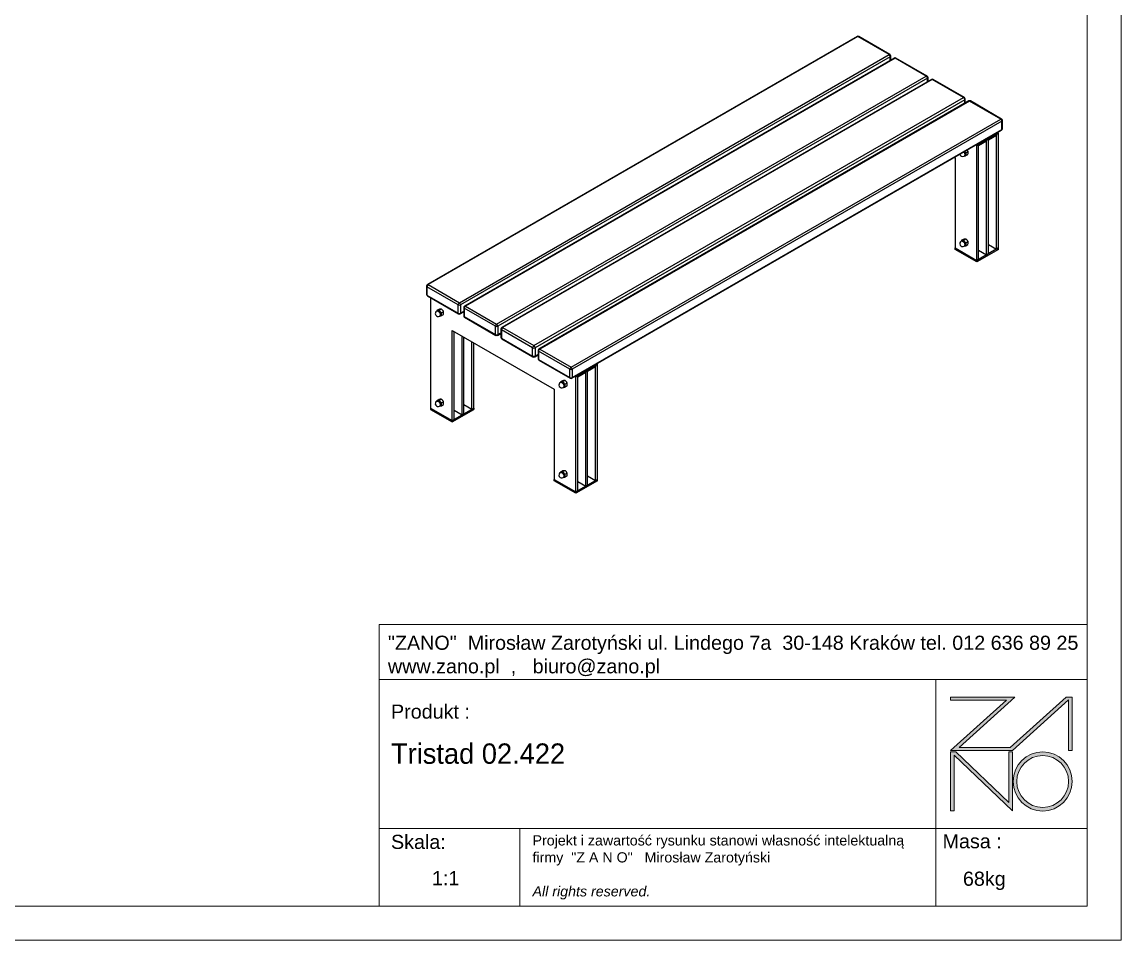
# Model space of a CAD drawing. Header units: millimetres. Extents: x 1606 to 7546, y -2104 to 2096.
# Drawn here: x 4308 to 7546, y -2104 to 600 of the extents above; entities that cross this region are included whole.
import ezdxf

# ---------------------------------------------------------------- set-up
doc = ezdxf.new("R2010")
doc.units = ezdxf.units.MM
doc.layers.add('tabelka', color=155, linetype='Continuous')

# ---------------------------------------------------------------- blocks, each defined once
blk = doc.blocks.new('zano')
at = {"layer": 'Defpoints', "lineweight": 5}
for points in [[(6270.2, 3716.2), (6270.2, 3707.4), (6434.8, 3707.4), (6270.2, 3558.4), (6452.4, 3558.4), (6617.9, 3708.2), (6617.9, 3558.4), (6628.6, 3558.4), (6628.6, 3716.2), (6610.7, 3716.2), (6446.1, 3567.2), (6295.4, 3567.2), (6459.9, 3716.2), (6270.2, 3716.2), (6270.2, 3707.4)], [(6270.2, 3554.4), (6286.2, 3554.4), (6441.7, 3405.6), (6441.7, 3554.4), (6452.4, 3554.4), (6452.4, 3380.5), (6281, 3544.6), (6281, 3380.5), (6270.2, 3380.5)]]:
    blk.add_hatch(color=251, dxfattribs=at).paths.add_polyline_path(points)
h = blk.add_hatch(color=251, dxfattribs=at)
h.paths.add_polyline_path([(6454.7, 3467.4, 1), (6628.6, 3467.4, 1)])
h.paths.add_polyline_path([(6617.9, 3467.4, -1), (6465.4, 3467.4, -1)], flags=16)
at = {"layer": 'Defpoints', "color": 251, "lineweight": 5}
blk.add_lwpolyline([(6434.8, 3707.4), (6270.2, 3558.4), (6452.4, 3558.4), (6617.9, 3708.2), (6617.9, 3558.4), (6628.6, 3558.4), (6628.6, 3716.2), (6610.7, 3716.2), (6446.1, 3567.2), (6295.4, 3567.2), (6459.9, 3716.2), (6270.2, 3716.2), (6270.2, 3707.4), (6432.1, 3707.4)], dxfattribs=at)
for points in [[(6270.2, 3716.2), (6270.2, 3707.4), (6434.8, 3707.4), (6270.2, 3558.4), (6452.4, 3558.4), (6617.9, 3708.2), (6617.9, 3558.4), (6628.6, 3558.4), (6628.6, 3716.2), (6610.7, 3716.2), (6446.1, 3567.2), (6295.4, 3567.2), (6459.9, 3716.2), (6270.2, 3716.2), (6270.2, 3707.4)], [(6270.2, 3554.4), (6286.2, 3554.4), (6441.7, 3405.6), (6441.7, 3554.4), (6452.4, 3554.4), (6452.4, 3380.5), (6281, 3544.6), (6281, 3380.5), (6270.2, 3380.5)]]:
    blk.add_lwpolyline(points, close=True, dxfattribs=at)
for radius in [87, 76.3]:
    blk.add_circle((6541.7, 3467.4), radius, dxfattribs=at)
blk = doc.blocks.new('TABELA')
at = {"layer": 'tabelka', "lineweight": 5}
for p, q in [((4587.4, 3929.4), (6672.4, 3929.4)), ((4587.4, 3767.6), (4587.4, 3929.4)), ((4587.4, 3929.4), (6672.4, 3929.4)), ((6226.5, 3767.6), (6226.5, 3329)), ((4587.4, 3329), (6672.4, 3329)), ((5001.6, 3329), (5001.6, 3100.4)), ((6226.5, 3329), (6226.5, 3100.4))]:
    blk.add_line(p, q, dxfattribs=at)
blk.add_lwpolyline([(4587.4, 3767.6), (6672.4, 3767.6), (6672.4, 3100.4), (4587.4, 3100.4)], close=True, dxfattribs=at)
blk.add_blockref('zano', (0, 0))
at = {"layer": 'tabelka', "lineweight": 5, "attachment_point": 1}
for s, insert, char_height, width in [('{\\fArial|b0|i0|c238|p34;"ZANO"  Mirosław Zarotyński ul. Lindego 7a  30-148 Kraków tel. 012 636 89 25\\Pwww.zano.pl  ,   biuro@zano.pl}', (4613, 3896.9), 41.595, 2040.38), ('{\\fArial|b0|i0|c238|p34;Produkt : }', (4622, 3694.1), 41.595, 265.273), ('{\\fCentury Gothic|b0|i0|c238|p34;Tristad 02.422 }', (4622, 3579.5), 60, 713.135), ('{\\fArial|b0|i0|c238|p34;Skala: }', (4622, 3310.3), 41.595, 191.675), ('{\\fArial|b0|i0|c238|p34;Masa :}', (6246.7, 3312.2), 41.595, 200.457), ('{\\fArial|b0|i0|c238|p34;1:1}', (4742.5, 3203.5), 41.595, 42.482), ('{\\fArial|b0|i0|c238|p34;68kg}', (6306.7, 3201.8), 41.595, 42.482)]:
    blk.add_mtext(s, dxfattribs=dict(at, insert=insert, char_height=char_height, width=width))
at = {"layer": 'tabelka', "color": 1, "lineweight": 5, "insert": (5038.9, 3308.9), "char_height": 30, "width": 1186.12, "attachment_point": 1}
blk.add_mtext('{\\fArial|b0|i0|c0|p34;Projekt i zawartość rysunku stanowi własność intelektualną firmy \\fArial|b0|i0|c238|p34; "Z A N O"   Mirosław Zarotyński\\fArial|b0|i1|c238|p34;\\P\\PAll rights reserved.}', dxfattribs=at)
blk = doc.blocks.new('izometria')
for p, q in [((402, 2259), (-863.7, 1528.3)), ((404.5, 2258.8), (-861.2, 1528.1)), ((496.4, 2205.7), (404.5, 2258.8)), ((498.9, 2205.9), (407, 2259)), ((-769.3, 1475), (496.4, 2205.7)), ((501.4, 2189.9), (501.4, 2201.6)), ((500, 2199.6), (-765.8, 1468.9)), ((511.6, 2195.7), (-754.1, 1465)), ((514.1, 2195.5), (-751.6, 1464.8)), ((500, 2189), (500, 2199.6)), ((606, 2142.4), (514.1, 2195.5)), ((608.5, 2142.7), (516.6, 2195.7)), ((-659.7, 1411.7), (606, 2142.4)), ((611, 2126.6), (611, 2138.3)), ((609.6, 2136.3), (-656.2, 1405.6)), ((621.2, 2132.5), (-644.5, 1401.8)), ((623.7, 2132.2), (-642, 1401.5)), ((609.6, 2125.7), (609.6, 2136.3)), ((715.6, 2079.1), (623.7, 2132.2)), ((718.1, 2079.4), (626.2, 2132.5)), ((-550.1, 1348.5), (715.6, 2079.1)), ((719.2, 2073), (-546.6, 1342.3)), ((719.2, 2062.5), (719.2, 2073)), ((720.6, 2063.3), (720.6, 2075.1)), ((730.8, 2069.2), (-534.9, 1338.5)), ((733.3, 2068.9), (-532.4, 1338.3)), ((825.2, 2015.9), (733.3, 2068.9)), ((827.7, 2016.1), (735.8, 2069.2)), ((-440.5, 1285.2), (825.2, 2015.9)), ((828.8, 2009.8), (-437, 1279.1)), ((828.8, 1985.3), (828.8, 2009.8)), ((830.2, 1987.3), (830.2, 2011.8)), ((-438, 1252.3), (827.7, 1983)), ((-437, 1254.6), (828.8, 1985.3)), ((812.5, 1971.8), (818.2, 1975)), ((818.2, 1975), (816.1, 1976.2)), ((818.2, 1636.2), (818.2, 1975)), ((760.2, 1941.6), (758.1, 1942.8)), ((760.2, 1941.6), (783.5, 1955)), ((760.2, 1938.3), (783.5, 1951.8)), ((783.5, 1955), (781.4, 1956.2)), ((783.5, 1955), (789.2, 1958.3)), ((783.5, 1616.2), (783.5, 1955)), ((783.5, 1955), (783.5, 1951.8)), ((789.2, 1958.3), (787.1, 1959.5)), ((789.2, 1958.3), (812.5, 1971.8)), ((789.2, 1955), (812.5, 1968.5)), ((789.2, 1619.4), (789.2, 1958.3)), ((789.2, 1958.3), (789.2, 1955)), ((812.5, 1971.8), (810.4, 1973)), ((812.5, 1632.9), (812.5, 1971.8)), ((812.5, 1971.8), (812.5, 1968.5)), ((722.6, 1916.8), (728.5, 1920.2)), ((722.6, 1908.3), (728.5, 1911.7)), ((754.5, 1938.3), (752.5, 1939.5)), ((754.5, 1938.3), (760.2, 1941.6)), ((754.5, 1599.4), (754.5, 1938.3)), ((760.2, 1602.7), (760.2, 1941.6)), ((760.2, 1941.6), (760.2, 1938.3)), ((688.8, 1902.8), (690.9, 1901.6)), ((690.9, 1901.6), (690.9, 1636.2)), ((717.4, 1907.1), (719.7, 1908.4)), ((718.3, 1907.6), (718.8, 1907.7)), ((718.8, 1907.7), (718.4, 1907.6)), ((711.2, 1657.7), (708.9, 1656.4)), ((709.8, 1658.7), (709.5, 1656.8)), ((709.8, 1658.7), (715.8, 1662.1)), ((716.2, 1659.3), (722.1, 1662.7)), ((722.6, 1651.4), (728.5, 1654.8)), ((690.9, 1636.2), (754.5, 1599.4)), ((690.9, 1632.1), (690.9, 1636.2)), ((754.5, 1595.4), (690.9, 1632.1)), ((717.4, 1641.7), (719.7, 1643)), ((718.3, 1642.3), (718.8, 1642.3)), ((718.8, 1642.3), (718.4, 1642.3)), ((722.6, 1642.9), (728.5, 1646.3)), ((818.2, 1636.2), (754.5, 1599.4)), ((818.2, 1632.1), (754.5, 1595.4)), ((760.2, 1629.7), (783.5, 1616.2)), ((783.5, 1616.2), (789.2, 1619.4)), ((789.2, 1646.4), (812.5, 1632.9)), ((812.5, 1632.9), (818.2, 1636.2)), ((818.2, 1632.1), (818.2, 1636.2)), ((754.5, 1599.4), (760.2, 1602.7)), ((754.5, 1595.4), (754.5, 1599.4)), ((-866.2, 1524), (-866.2, 1499.5)), ((-772.8, 1468.9), (-864.8, 1521.9)), ((-864.8, 1521.9), (-864.8, 1497.5)), ((-861.2, 1528.1), (-769.3, 1475)), ((-864.8, 1497.5), (-772.8, 1444.4)), ((-863.7, 1495.2), (-771.8, 1442.1)), ((-854.1, 1489.6), (-854.1, 1164.7)), ((-772.8, 1444.4), (-772.8, 1468.9)), ((-765.8, 1468.9), (-765.8, 1444.4)), ((-756.6, 1460.7), (-756.6, 1436.2)), ((-663.2, 1405.6), (-755.1, 1458.7)), ((-755.1, 1458.7), (-755.1, 1434.2)), ((-751.6, 1464.8), (-659.7, 1411.7)), ((-833.8, 1451.6), (-836.1, 1450.3)), ((-835.2, 1452.6), (-835.5, 1450.7)), ((-835.2, 1452.6), (-829.3, 1456)), ((-828.8, 1453.2), (-822.9, 1456.6)), ((-827.6, 1435.6), (-825.3, 1436.9)), ((-826.7, 1436.2), (-826.2, 1436.2)), ((-826.2, 1436.2), (-826.6, 1436.2)), ((-822.5, 1445.3), (-816.5, 1448.7)), ((-822.5, 1436.8), (-816.5, 1440.2)), ((-766.8, 1442.1), (-756.6, 1448)), ((-765.8, 1444.4), (-756.6, 1449.7)), ((-756.6, 1447.3), (-757.2, 1447.6)), ((-755.1, 1434.2), (-663.2, 1381.1)), ((-754.1, 1431.9), (-662.2, 1378.8)), ((-790.5, 1393.3), (-490, 1219.9)), ((-790.5, 1128), (-790.5, 1393.3)), ((-663.2, 1381.1), (-663.2, 1405.6)), ((-656.2, 1405.6), (-656.2, 1381.1)), ((-647, 1397.4), (-647, 1372.9)), ((-553.6, 1342.3), (-645.5, 1395.4)), ((-645.5, 1395.4), (-645.5, 1370.9)), ((-642, 1401.5), (-550.1, 1348.5)), ((-784.8, 1131.2), (-784.8, 1390.1)), ((-761.5, 1144.7), (-761.5, 1376.6)), ((-755.9, 1148), (-755.9, 1373.3)), ((-732.5, 1161.4), (-732.5, 1359.9)), ((-657.2, 1378.8), (-647, 1384.7)), ((-656.2, 1381.1), (-647, 1386.4)), ((-647, 1384), (-647.6, 1384.3)), ((-645.5, 1370.9), (-553.6, 1317.8)), ((-644.5, 1368.6), (-552.6, 1315.6)), ((-726.9, 1164.7), (-726.9, 1356.6)), ((-553.6, 1317.8), (-553.6, 1342.3)), ((-546.6, 1342.3), (-546.6, 1317.8)), ((-537.4, 1334.2), (-537.4, 1309.7)), ((-444, 1279.1), (-535.9, 1332.1)), ((-535.9, 1332.1), (-535.9, 1307.6)), ((-532.4, 1338.3), (-440.5, 1285.2)), ((-547.6, 1315.6), (-537.4, 1321.4)), ((-546.6, 1317.8), (-537.4, 1323.1)), ((-537.4, 1320.7), (-538, 1321.1)), ((-535.9, 1307.6), (-444, 1254.6)), ((-534.9, 1305.3), (-443, 1252.3)), ((-444, 1254.6), (-444, 1279.1)), ((-437, 1279.1), (-437, 1254.6)), ((-420.7, 1259.9), (-397.4, 1273.3)), ((-420.7, 1256.6), (-397.4, 1270.1)), ((-397.4, 1273.3), (-399.4, 1274.5)), ((-397.4, 1273.3), (-391.7, 1276.6)), ((-397.4, 934.5), (-397.4, 1273.3)), ((-397.4, 1273.3), (-397.4, 1270.1)), ((-391.7, 1276.6), (-393.8, 1277.8)), ((-391.7, 1276.6), (-368.4, 1290.1)), ((-391.7, 1273.3), (-368.4, 1286.8)), ((-391.7, 937.7), (-391.7, 1276.6)), ((-391.7, 1276.6), (-391.7, 1273.3)), ((-368.4, 1290.1), (-370.4, 1291.3)), ((-368.4, 1290.1), (-362.7, 1293.3)), ((-368.4, 951.2), (-368.4, 1290.1)), ((-368.4, 1290.1), (-368.4, 1286.8)), ((-362.7, 1293.3), (-364.8, 1294.5)), ((-362.7, 954.5), (-362.7, 1293.3)), ((-469.7, 1241.4), (-472, 1240.1)), ((-471, 1242.4), (-471.3, 1240.5)), ((-471, 1242.4), (-465.1, 1245.8)), ((-464.7, 1243), (-458.7, 1246.4)), ((-458.3, 1235.1), (-452.4, 1238.5)), ((-426.3, 1256.6), (-428.4, 1257.8)), ((-426.3, 1256.6), (-420.7, 1259.9)), ((-426.3, 917.7), (-426.3, 1256.6)), ((-420.7, 1259.9), (-422.8, 1261.1)), ((-420.7, 921), (-420.7, 1259.9)), ((-420.7, 1259.9), (-420.7, 1256.6)), ((-490, 1219.9), (-490, 954.5)), ((-463.5, 1225.4), (-461.2, 1226.7)), ((-462.1, 1226), (-462.5, 1225.9)), ((-462.5, 1225.9), (-462.1, 1226)), ((-458.3, 1226.6), (-452.4, 1230)), ((-833.8, 1186.3), (-836.1, 1184.9)), ((-835.2, 1187.2), (-835.5, 1185.3)), ((-835.2, 1187.2), (-829.3, 1190.7)), ((-828.8, 1187.8), (-822.9, 1191.2)), ((-827.6, 1170.2), (-825.3, 1171.5)), ((-826.7, 1170.8), (-826.2, 1170.8)), ((-826.2, 1170.8), (-826.6, 1170.8)), ((-822.5, 1179.9), (-816.5, 1183.3)), ((-822.5, 1171.4), (-816.5, 1174.8)), ((-755.9, 1174.9), (-732.5, 1161.4)), ((-854.1, 1164.7), (-790.5, 1128)), ((-854.1, 1164.7), (-854.1, 1160.6)), ((-854.1, 1160.6), (-790.5, 1123.9)), ((-790.5, 1128), (-726.9, 1164.7)), ((-790.5, 1123.9), (-726.9, 1160.6)), ((-784.8, 1158.2), (-761.5, 1144.7)), ((-761.5, 1144.7), (-755.9, 1148)), ((-732.5, 1161.4), (-726.9, 1164.7)), ((-726.9, 1164.7), (-726.9, 1160.6)), ((-790.5, 1128), (-784.8, 1131.2)), ((-790.5, 1128), (-790.5, 1123.9)), ((-469.7, 976), (-472, 974.7)), ((-471, 977), (-471.3, 975.1)), ((-471, 977), (-465.1, 980.4)), ((-464.7, 977.6), (-458.7, 981)), ((-458.3, 969.7), (-452.4, 973.1)), ((-490, 954.5), (-426.3, 917.7)), ((-490, 950.4), (-490, 954.5)), ((-426.3, 913.7), (-490, 950.4)), ((-463.5, 960), (-461.2, 961.3)), ((-462.1, 960.6), (-462.5, 960.6)), ((-462.5, 960.6), (-462.1, 960.6)), ((-458.3, 961.2), (-452.4, 964.6)), ((-362.7, 954.5), (-426.3, 917.7)), ((-362.7, 950.4), (-426.3, 913.7)), ((-420.7, 948), (-397.4, 934.5)), ((-391.7, 964.7), (-368.4, 951.2)), ((-368.4, 951.2), (-362.7, 954.5)), ((-362.7, 950.4), (-362.7, 954.5)), ((-426.3, 917.7), (-420.7, 921)), ((-426.3, 913.7), (-426.3, 917.7)), ((-397.4, 934.5), (-391.7, 937.7))]:
    blk.add_line(p, q)
at = {"flags": 128}
for points in [[(716.2, 1918.6), (717.2, 1917.3), (718, 1915.7), (718.6, 1914.1), (719, 1912.5), (719.2, 1911), (719, 1909.6), (718.6, 1908.4), (718, 1907.5), (717.4, 1907.1)], [(708.9, 1656.4), (709.1, 1656.5), (710.2, 1656.8), (711.3, 1656.7), (712.5, 1656.3), (713.8, 1655.6), (715, 1654.6), (716.2, 1653.3), (717.2, 1651.9), (718, 1650.3), (718.6, 1648.7), (719, 1647.1), (719.2, 1645.6), (719, 1644.2), (718.6, 1643.1), (718, 1642.2), (717.4, 1641.7)], [(710.3, 1657.2), (710.9, 1657.8), (711.8, 1658.3), (712.9, 1658.5), (714.1, 1658.3), (715.3, 1657.8), (716.6, 1657), (717.8, 1655.9), (718.9, 1654.7), (719.9, 1653.2), (720.7, 1651.6), (721.3, 1650), (721.7, 1648.4), (721.8, 1646.9)], [(721.5, 1646.9), (721.3, 1648.4), (720.9, 1650), (720.3, 1651.6), (719.5, 1653.2), (718.5, 1654.7), (717.3, 1655.9), (716.1, 1656.9), (714.8, 1657.6), (713.6, 1658), (712.5, 1658.1), (711.4, 1657.9), (711.2, 1657.7)], [(-836.1, 1450.3), (-835.9, 1450.4), (-834.9, 1450.7), (-833.7, 1450.6), (-832.5, 1450.2), (-831.2, 1449.5), (-830, 1448.5), (-828.9, 1447.2), (-827.8, 1445.8), (-827, 1444.2), (-826.4, 1442.6), (-826, 1441), (-825.9, 1439.5), (-826, 1438.1), (-826.4, 1437), (-827, 1436.1), (-827.6, 1435.6)], [(-834.7, 1451.1), (-834.1, 1451.7), (-833.2, 1452.2), (-832.1, 1452.4), (-830.9, 1452.2), (-829.7, 1451.7), (-828.5, 1450.9), (-827.2, 1449.8), (-826.1, 1448.6), (-825.1, 1447.1), (-824.3, 1445.5), (-823.7, 1443.9), (-823.3, 1442.3), (-823.2, 1440.8)], [(-823.6, 1440.8), (-823.7, 1442.3), (-824.1, 1443.9), (-824.7, 1445.5), (-825.6, 1447.1), (-826.6, 1448.6), (-827.7, 1449.8), (-828.9, 1450.8), (-830.2, 1451.5), (-831.4, 1451.9), (-832.6, 1452), (-833.6, 1451.8), (-833.8, 1451.6)], [(-472, 1240.1), (-471.7, 1240.2), (-470.7, 1240.5), (-469.6, 1240.4), (-468.3, 1240), (-467.1, 1239.3), (-465.9, 1238.3), (-464.7, 1237), (-463.7, 1235.6), (-462.8, 1234), (-462.2, 1232.4), (-461.8, 1230.8), (-461.7, 1229.3), (-461.8, 1227.9), (-462.2, 1226.7), (-462.8, 1225.8), (-463.5, 1225.4)], [(-470.5, 1240.9), (-469.9, 1241.5), (-469, 1242), (-468, 1242.1), (-466.8, 1242), (-465.5, 1241.5), (-464.3, 1240.7), (-463.1, 1239.6), (-462, 1238.3), (-461, 1236.9), (-460.2, 1235.3), (-459.5, 1233.7), (-459.2, 1232.1), (-459, 1230.6)], [(-459.4, 1230.6), (-459.5, 1232.1), (-459.9, 1233.7), (-460.5, 1235.3), (-461.4, 1236.9), (-462.4, 1238.3), (-463.6, 1239.6), (-464.8, 1240.6), (-466, 1241.3), (-467.3, 1241.7), (-468.4, 1241.8), (-469.4, 1241.5), (-469.7, 1241.4)], [(-836.1, 1184.9), (-835.9, 1185.1), (-834.9, 1185.3), (-833.7, 1185.2), (-832.5, 1184.8), (-831.2, 1184.1), (-830, 1183.1), (-828.9, 1181.8), (-827.8, 1180.4), (-827, 1178.8), (-826.4, 1177.2), (-826, 1175.6), (-825.9, 1174.1), (-826, 1172.7), (-826.4, 1171.6), (-827, 1170.7), (-827.6, 1170.2)], [(-834.7, 1185.8), (-834.1, 1186.4), (-833.2, 1186.8), (-832.1, 1187), (-830.9, 1186.8), (-829.7, 1186.3), (-828.5, 1185.5), (-827.2, 1184.5), (-826.1, 1183.2), (-825.1, 1181.7), (-824.3, 1180.2), (-823.7, 1178.5), (-823.3, 1176.9), (-823.2, 1175.4)], [(-823.6, 1175.4), (-823.7, 1176.9), (-824.1, 1178.6), (-824.7, 1180.2), (-825.6, 1181.7), (-826.6, 1183.2), (-827.7, 1184.4), (-828.9, 1185.4), (-830.2, 1186.2), (-831.4, 1186.6), (-832.6, 1186.6), (-833.6, 1186.4), (-833.8, 1186.3)], [(-472, 974.7), (-471.7, 974.8), (-470.7, 975.1), (-469.6, 975), (-468.3, 974.6), (-467.1, 973.9), (-465.9, 972.9), (-464.7, 971.6), (-463.7, 970.2), (-462.8, 968.6), (-462.2, 967), (-461.8, 965.4), (-461.7, 963.9), (-461.8, 962.5), (-462.2, 961.4), (-462.8, 960.5), (-463.5, 960)], [(-470.5, 975.5), (-469.9, 976.1), (-469, 976.6), (-468, 976.8), (-466.8, 976.6), (-465.5, 976.1), (-464.3, 975.3), (-463.1, 974.2), (-462, 973), (-461, 971.5), (-460.2, 969.9), (-459.5, 968.3), (-459.2, 966.7), (-459, 965.2)], [(-459.4, 965.2), (-459.5, 966.7), (-459.9, 968.3), (-460.5, 969.9), (-461.4, 971.5), (-462.4, 973), (-463.6, 974.2), (-464.8, 975.2), (-466, 975.9), (-467.3, 976.3), (-468.4, 976.4), (-469.4, 976.2), (-469.7, 976)]]:
    blk.add_lwpolyline(points, dxfattribs=at)
for centre, radius, start, end in [((404.5, 2254.7), 5, 60.0027, 119.9973), ((403, 2256.7), 2.51, 54.3825, 114.3075), ((406, 2256.7), 2.51, 65.6929, 125.6172), ((497.9, 2203.6), 2.51, 65.6929, 125.6172), ((492.3, 2199.2), 7.68, 2.6054, 57.3946), ((496.4, 2201.6), 5, 0, 60.0027), ((498.9, 2201.9), 2.51, 294.3746, 354.3054), ((514.1, 2191.4), 5, 60.0027, 119.9973), ((512.6, 2193.4), 2.51, 54.3827, 114.3072), ((515.6, 2193.4), 2.51, 65.6929, 125.6172), ((607.5, 2140.4), 2.51, 65.6929, 125.6172), ((601.9, 2135.9), 7.68, 2.6055, 57.3946), ((606, 2138.3), 5, 0, 60.0027), ((608.5, 2138.6), 2.51, 294.3749, 354.3049), ((623.7, 2128.1), 5, 60.0027, 119.9973), ((622.2, 2130.2), 2.51, 54.3829, 114.3071), ((625.2, 2130.2), 2.51, 65.6929, 125.6172), ((717.1, 2077.1), 2.51, 65.6929, 125.6172), ((711.5, 2072.7), 7.68, 2.6054, 57.3946), ((715.6, 2075.1), 5, 0, 60.0027), ((718.1, 2075.3), 2.51, 294.3755, 354.304), ((733.3, 2064.9), 5, 60.0027, 119.9973), ((731.8, 2066.9), 2.51, 54.3826, 114.3074), ((734.8, 2066.9), 2.51, 65.6929, 125.6172), ((826.7, 2013.8), 2.51, 65.6929, 125.6172), ((821.1, 2009.4), 7.68, 2.6054, 57.3946), ((825.2, 2011.8), 5, 0, 60.0027), ((827.7, 2012), 2.51, 294.3755, 354.304), ((825.2, 1987.3), 5, 299.9973, 0), ((826.3, 1985), 2.47, 305.0148, 6.2976), ((827.7, 1987.5), 2.51, 294.3755, 354.304), ((713.2, 1914.4), 8.5, 195.859, 299.9973), ((708.4, 1911.7), 13.1, 2.6788, 39.2083), ((708.4, 1911.6), 13.5, 2.6958, 38.9415), ((718.1, 1911.5), 3.96, 280.5466, 9.2519), ((708.2, 1911.6), 13.8, 2.62, 38.7814), ((717.3, 1911.8), 4.23, 305.3255, 5.9868), ((716.6, 1912), 5.22, 326.5205, 2.8321), ((718.5, 1910.9), 3.04, 276.7739, 324.4574), ((713.2, 1649), 8.5, 119.9973, 299.9973), ((712.7, 1655.5), 3.18, 94.8833, 152.366), ((712, 1650.5), 8.21, 33.435, 86.5704), ((708.2, 1646.2), 13.8, 2.6393, 39.772), ((718.1, 1646.2), 3.96, 280.5468, 9.2519), ((718.5, 1645.5), 3.04, 276.7722, 324.4589), ((717.3, 1646.5), 4.23, 305.3253, 5.987), ((716.6, 1646.6), 5.22, 326.5205, 2.8322), ((-861.2, 1524), 5, 119.9973, 180), ((-863.7, 1524.2), 2.51, 185.6957, 245.6238), ((-857.1, 1521.6), 7.68, 122.6057, 177.3943), ((-862.7, 1526), 2.51, 54.3825, 114.3075), ((-861.2, 1499.5), 5, 180, 240.0027), ((-863.7, 1499.7), 2.51, 185.6957, 245.6238), ((-862.1, 1497.3), 2.68, 176.3817, 232.3048), ((-765.2, 1468.5), 7.68, 122.6057, 177.3943), ((-769.3, 1475.7), 7.69, 242.61, 297.39), ((-773.4, 1468.5), 7.68, 2.6054, 57.3946), ((-751.6, 1460.7), 5, 119.9973, 180), ((-754.1, 1461), 2.51, 185.6955, 245.6238), ((-747.5, 1458.3), 7.68, 122.6057, 177.3943), ((-753.1, 1462.8), 2.51, 54.3827, 114.3072), ((-831.9, 1442.9), 8.5, 119.9973, 299.9973), ((-832.3, 1449.4), 3.18, 94.8822, 152.3674), ((-833.1, 1444.4), 8.21, 33.4348, 86.5706), ((-836.8, 1440.1), 13.8, 2.6392, 39.7721), ((-826.9, 1440.1), 3.96, 280.5465, 9.252), ((-826.5, 1439.4), 3.04, 276.773, 324.4588), ((-827.8, 1440.4), 4.23, 305.3257, 5.9862), ((-828.4, 1440.5), 5.22, 326.5196, 2.8325), ((-769.3, 1451.2), 7.69, 242.61, 297.39), ((-770.1, 1444.2), 2.75, 177.1487, 231.5378), ((-769.3, 1446.4), 5, 240.0027, 299.9973), ((-768.2, 1444.1), 2.5, 305.5135, 5.7988), ((-751.6, 1436.2), 5, 180, 240.0027), ((-754.1, 1436.5), 2.51, 185.6955, 245.6238), ((-752.5, 1434), 2.68, 176.3817, 232.3048), ((-655.5, 1405.3), 7.68, 122.6057, 177.3943), ((-659.7, 1412.4), 7.69, 242.61, 297.39), ((-663.8, 1405.3), 7.68, 2.6055, 57.3946), ((-642, 1397.4), 5, 119.9973, 180), ((-644.5, 1397.7), 2.51, 185.6958, 245.6236), ((-637.9, 1395.1), 7.68, 122.6057, 177.3943), ((-643.5, 1399.5), 2.51, 54.3829, 114.3071), ((-659.7, 1387.9), 7.69, 242.61, 297.39), ((-660.5, 1381), 2.75, 177.1487, 231.5378), ((-659.7, 1383.2), 5, 240.0027, 299.9973), ((-658.6, 1380.9), 2.49, 305.3416, 5.9708), ((-642, 1372.9), 5, 180, 240.0027), ((-644.5, 1373.2), 2.51, 185.6958, 245.6236), ((-642.9, 1370.7), 2.68, 176.3817, 232.3048), ((-545.9, 1342), 7.68, 122.6057, 177.3943), ((-550.1, 1349.2), 7.69, 242.61, 297.39), ((-554.2, 1342), 7.68, 2.6054, 57.3946), ((-532.4, 1334.2), 5, 119.9973, 180), ((-534.9, 1334.4), 2.51, 185.6958, 245.6237), ((-528.3, 1331.8), 7.68, 122.6057, 177.3943), ((-533.9, 1336.2), 2.51, 54.3826, 114.3074), ((-550.1, 1324.7), 7.69, 242.61, 297.39), ((-550.9, 1317.7), 2.75, 177.1487, 231.5378), ((-550.1, 1319.9), 5, 240.0027, 299.9973), ((-549, 1317.6), 2.47, 305.0148, 6.2976), ((-532.4, 1309.7), 5, 180, 240.0027), ((-534.9, 1309.9), 2.51, 185.6958, 245.6237), ((-533.3, 1307.5), 2.68, 176.3817, 232.3048), ((-436.3, 1278.7), 7.68, 122.6057, 177.3943), ((-440.5, 1285.9), 7.69, 242.6099, 297.3901), ((-444.6, 1278.7), 7.68, 2.6054, 57.3946), ((-467.7, 1232.7), 8.5, 119.9973, 299.9973), ((-468.1, 1239.2), 3.18, 94.8831, 152.3661), ((-468.9, 1234.2), 8.21, 33.4349, 86.5705), ((-472.7, 1229.8), 13.8, 2.6393, 39.772), ((-462.8, 1229.8), 3.96, 280.5466, 9.2519), ((-463.6, 1230.1), 4.23, 305.3255, 5.9868), ((-464.3, 1230.3), 5.22, 326.5205, 2.8321), ((-440.5, 1261.4), 7.69, 242.6099, 297.3901), ((-441.3, 1254.4), 2.75, 177.1487, 231.5378), ((-440.5, 1256.6), 5, 240.0027, 299.9973), ((-439.4, 1254.3), 2.47, 305.0148, 6.2976), ((-462.4, 1229.2), 3.04, 276.7739, 324.4574), ((-831.9, 1177.6), 8.5, 119.9973, 299.9973), ((-832.3, 1184), 3.18, 94.8825, 152.3672), ((-833.1, 1179), 8.21, 33.4349, 86.5705), ((-836.8, 1174.7), 13.8, 2.6393, 39.7721), ((-826.9, 1174.7), 3.96, 280.5466, 9.252), ((-826.5, 1174.1), 3.04, 276.7713, 324.4603), ((-827.8, 1175), 4.23, 305.3256, 5.9865), ((-828.4, 1175.2), 5.22, 326.5197, 2.8327), ((-467.7, 967.3), 8.5, 119.9973, 299.9973), ((-468.1, 973.8), 3.18, 94.8833, 152.366), ((-468.9, 968.8), 8.21, 33.435, 86.5704), ((-472.7, 964.5), 13.8, 2.6393, 39.772), ((-462.8, 964.5), 3.96, 280.5468, 9.2519), ((-462.4, 963.8), 3.04, 276.7722, 324.4589), ((-463.6, 964.8), 4.23, 305.3253, 5.987), ((-464.3, 964.9), 5.22, 326.5205, 2.8322)]:
    blk.add_arc(centre, radius, start, end)
for points, knots in [([(722.6, 1916.8), (721.9, 1917.3), (720.6, 1918.4), (719.5, 1919.6), (719, 1920.2)], [0, 0, 0, 0, 0.521551, 1, 1, 1, 1]), ([(722.6, 1916.8), (722.3, 1915.6), (722, 1914), (722, 1912.5), (722, 1912.2)], [0, 0, 0, 0, 0.745919, 1, 1, 1, 1]), ([(722, 1912.2), (722.1, 1911.1), (722.2, 1909.7), (722.5, 1908.6), (722.6, 1908.3)], [0, 0, 0, 0, 0.760799, 1, 1, 1, 1]), ([(726, 1924.3), (726.1, 1924.2), (726.6, 1923.6), (727.5, 1922.2), (728.2, 1920.9), (728.5, 1920.2)], [0, 0, 0, 0, 0.021303, 0.50617, 1, 1, 1, 1]), ([(729.1, 1916.3), (729.1, 1916.6), (729, 1918), (728.7, 1919.3), (728.5, 1920.2)], [0, 0, 0, 0, 0.254081, 1, 1, 1, 1]), ([(728.5, 1911.7), (728.6, 1912.1), (728.9, 1913.6), (729, 1915.1), (729.1, 1916.3)], [0, 0, 0, 0, 0.239201, 1, 1, 1, 1]), ([(718.8, 1907.7), (718.9, 1907.7), (719.5, 1907.7), (720.7, 1907.9), (721.9, 1908.1), (722.6, 1908.3)], [0, 0, 0, 0, 0.070086, 0.530785, 1, 1, 1, 1]), ([(712.5, 1658.7), (712.4, 1658.7), (711.8, 1658.6), (710.9, 1658.6), (710.2, 1658.7), (709.8, 1658.7)], [0, 0, 0, 0, 0.070092, 0.530785, 1, 1, 1, 1]), ([(716.2, 1659.3), (715.5, 1659.2), (714.2, 1658.9), (713, 1658.7), (712.5, 1658.7)], [0, 0, 0, 0, 0.495459, 1, 1, 1, 1]), ([(715.8, 1662.1), (716.4, 1662.3), (717.8, 1662.6), (718.9, 1662.7), (719.5, 1662.8)], [0, 0, 0, 0, 0.495459, 1, 1, 1, 1]), ([(718.8, 1655), (718.7, 1655.1), (718.2, 1655.8), (717.2, 1657.2), (716.5, 1658.6), (716.2, 1659.3)], [0, 0, 0, 0, 0.070092, 0.530785, 1, 1, 1, 1]), ([(722.6, 1651.4), (721.9, 1651.9), (720.5, 1653), (719.4, 1654.3), (718.8, 1655)], [0, 0, 0, 0, 0.495459, 1, 1, 1, 1]), ([(719.5, 1662.8), (719.6, 1662.8), (720.2, 1662.8), (721.1, 1662.8), (721.8, 1662.8), (722.1, 1662.7)], [0, 0, 0, 0, 0.070087, 0.530785, 1, 1, 1, 1]), ([(722.6, 1651.4), (722.3, 1650.2), (722, 1648.6), (722, 1647.2), (722, 1646.8)], [0, 0, 0, 0, 0.745922, 1, 1, 1, 1]), ([(722.1, 1662.7), (722.8, 1662.2), (724.2, 1661.1), (725.3, 1659.7), (725.9, 1659.1)], [0, 0, 0, 0, 0.495454, 1, 1, 1, 1]), ([(725.9, 1659.1), (726, 1659), (726.5, 1658.3), (727.5, 1656.9), (728.2, 1655.5), (728.5, 1654.8)], [0, 0, 0, 0, 0.070087, 0.530785, 1, 1, 1, 1]), ([(729.1, 1650.9), (729.1, 1651.2), (729, 1652.7), (728.7, 1653.9), (728.5, 1654.8)], [0, 0, 0, 0, 0.254078, 1, 1, 1, 1]), ([(718.8, 1642.3), (718.9, 1642.3), (719.5, 1642.3), (720.7, 1642.5), (721.9, 1642.8), (722.6, 1642.9)], [0, 0, 0, 0, 0.070087, 0.530785, 1, 1, 1, 1]), ([(722, 1646.8), (722.1, 1645.7), (722.2, 1644.4), (722.5, 1643.2), (722.6, 1642.9)], [0, 0, 0, 0, 0.760801, 1, 1, 1, 1]), ([(728.5, 1646.3), (728.6, 1646.7), (728.9, 1648.3), (729, 1649.8), (729.1, 1650.9)], [0, 0, 0, 0, 0.239199, 1, 1, 1, 1]), ([(-832.6, 1452.6), (-832.7, 1452.6), (-833.2, 1452.5), (-834.2, 1452.5), (-834.8, 1452.6), (-835.2, 1452.6)], [0, 0, 0, 0, 0.070091, 0.530787, 1, 1, 1, 1]), ([(-828.8, 1453.2), (-829.5, 1453.1), (-830.9, 1452.8), (-832, 1452.6), (-832.6, 1452.6)], [0, 0, 0, 0, 0.495456, 1, 1, 1, 1]), ([(-829.3, 1456), (-828.6, 1456.2), (-827.2, 1456.5), (-826.1, 1456.6), (-825.5, 1456.7)], [0, 0, 0, 0, 0.495457, 1, 1, 1, 1]), ([(-826.2, 1448.9), (-826.3, 1449), (-826.9, 1449.7), (-827.8, 1451.1), (-828.5, 1452.5), (-828.8, 1453.2)], [0, 0, 0, 0, 0.070092, 0.530784, 1, 1, 1, 1]), ([(-822.5, 1445.3), (-823.1, 1445.8), (-824.5, 1446.9), (-825.6, 1448.2), (-826.2, 1448.9)], [0, 0, 0, 0, 0.495457, 1, 1, 1, 1]), ([(-826.2, 1436.2), (-826.1, 1436.2), (-825.6, 1436.2), (-824.4, 1436.4), (-823.1, 1436.7), (-822.5, 1436.8)], [0, 0, 0, 0, 0.070089, 0.530787, 1, 1, 1, 1]), ([(-825.5, 1456.7), (-825.4, 1456.7), (-824.9, 1456.7), (-823.9, 1456.7), (-823.2, 1456.7), (-822.9, 1456.6)], [0, 0, 0, 0, 0.070092, 0.530782, 1, 1, 1, 1]), ([(-822.5, 1445.3), (-822.7, 1444.1), (-823, 1442.5), (-823, 1441.1), (-823, 1440.7)], [0, 0, 0, 0, 0.745918, 1, 1, 1, 1]), ([(-823, 1440.7), (-823, 1439.7), (-822.9, 1438.3), (-822.5, 1437.1), (-822.5, 1436.8)], [0, 0, 0, 0, 0.7608, 1, 1, 1, 1]), ([(-822.9, 1456.6), (-822.2, 1456.1), (-820.9, 1455), (-819.7, 1453.6), (-819.1, 1453)], [0, 0, 0, 0, 0.495457, 1, 1, 1, 1]), ([(-819.1, 1453), (-819.1, 1452.9), (-818.5, 1452.2), (-817.5, 1450.8), (-816.9, 1449.4), (-816.5, 1448.7)], [0, 0, 0, 0, 0.070089, 0.530783, 1, 1, 1, 1]), ([(-816, 1444.8), (-816, 1445.1), (-816, 1446.6), (-816.3, 1447.8), (-816.5, 1448.7)], [0, 0, 0, 0, 0.254082, 1, 1, 1, 1]), ([(-816.5, 1440.2), (-816.4, 1440.6), (-816.1, 1442.2), (-816, 1443.7), (-816, 1444.8)], [0, 0, 0, 0, 0.2392, 1, 1, 1, 1]), ([(-468.4, 1242.4), (-468.5, 1242.3), (-469.1, 1242.3), (-470, 1242.3), (-470.7, 1242.4), (-471, 1242.4)], [0, 0, 0, 0, 0.070091, 0.530787, 1, 1, 1, 1]), ([(-464.7, 1243), (-465.3, 1242.8), (-466.7, 1242.6), (-467.8, 1242.4), (-468.4, 1242.4)], [0, 0, 0, 0, 0.495457, 1, 1, 1, 1]), ([(-465.1, 1245.8), (-464.4, 1246), (-463.1, 1246.2), (-461.9, 1246.4), (-461.3, 1246.4)], [0, 0, 0, 0, 0.49546, 1, 1, 1, 1]), ([(-462.1, 1238.7), (-462.1, 1238.8), (-462.7, 1239.5), (-463.6, 1240.9), (-464.3, 1242.3), (-464.7, 1243)], [0, 0, 0, 0, 0.070094, 0.530787, 1, 1, 1, 1]), ([(-458.3, 1235.1), (-459, 1235.6), (-460.3, 1236.7), (-461.5, 1238), (-462.1, 1238.7)], [0, 0, 0, 0, 0.49546, 1, 1, 1, 1]), ([(-461.3, 1246.4), (-461.3, 1246.4), (-460.7, 1246.5), (-459.8, 1246.5), (-459.1, 1246.4), (-458.7, 1246.4)], [0, 0, 0, 0, 0.070089, 0.530783, 1, 1, 1, 1]), ([(-458.3, 1235.1), (-458.5, 1233.9), (-458.8, 1232.3), (-458.9, 1230.8), (-458.9, 1230.5)], [0, 0, 0, 0, 0.745918, 1, 1, 1, 1]), ([(-458.9, 1230.5), (-458.8, 1229.4), (-458.7, 1228), (-458.4, 1226.8), (-458.3, 1226.6)], [0, 0, 0, 0, 0.7608, 1, 1, 1, 1]), ([(-458.7, 1246.4), (-458.1, 1245.8), (-456.7, 1244.7), (-455.6, 1243.4), (-455, 1242.8)], [0, 0, 0, 0, 0.495452, 1, 1, 1, 1]), ([(-455, 1242.8), (-454.9, 1242.7), (-454.3, 1242), (-453.4, 1240.5), (-452.7, 1239.2), (-452.4, 1238.5)], [0, 0, 0, 0, 0.070086, 0.530783, 1, 1, 1, 1]), ([(-451.8, 1234.6), (-451.8, 1234.9), (-451.8, 1236.3), (-452.1, 1237.6), (-452.4, 1238.5)], [0, 0, 0, 0, 0.254082, 1, 1, 1, 1]), ([(-452.4, 1230), (-452.3, 1230.4), (-452, 1231.9), (-451.9, 1233.4), (-451.8, 1234.6)], [0, 0, 0, 0, 0.2392, 1, 1, 1, 1]), ([(-462.1, 1226), (-462, 1226), (-461.4, 1226), (-460.2, 1226.2), (-458.9, 1226.4), (-458.3, 1226.6)], [0, 0, 0, 0, 0.070087, 0.530787, 1, 1, 1, 1]), ([(-832.6, 1187.2), (-832.7, 1187.2), (-833.2, 1187.1), (-834.2, 1187.1), (-834.8, 1187.2), (-835.2, 1187.2)], [0, 0, 0, 0, 0.070092, 0.530787, 1, 1, 1, 1]), ([(-828.8, 1187.8), (-829.5, 1187.7), (-830.9, 1187.4), (-832, 1187.3), (-832.6, 1187.2)], [0, 0, 0, 0, 0.495457, 1, 1, 1, 1]), ([(-829.3, 1190.7), (-828.6, 1190.8), (-827.2, 1191.1), (-826.1, 1191.2), (-825.5, 1191.3)], [0, 0, 0, 0, 0.495456, 1, 1, 1, 1]), ([(-826.2, 1183.5), (-826.3, 1183.6), (-826.9, 1184.3), (-827.8, 1185.7), (-828.5, 1187.1), (-828.8, 1187.8)], [0, 0, 0, 0, 0.07009, 0.530784, 1, 1, 1, 1]), ([(-822.5, 1179.9), (-823.1, 1180.5), (-824.5, 1181.6), (-825.6, 1182.9), (-826.2, 1183.5)], [0, 0, 0, 0, 0.495456, 1, 1, 1, 1]), ([(-826.2, 1170.8), (-826.1, 1170.8), (-825.6, 1170.9), (-824.4, 1171), (-823.1, 1171.3), (-822.5, 1171.4)], [0, 0, 0, 0, 0.07009, 0.530787, 1, 1, 1, 1]), ([(-825.5, 1191.3), (-825.4, 1191.3), (-824.9, 1191.3), (-823.9, 1191.4), (-823.2, 1191.3), (-822.9, 1191.2)], [0, 0, 0, 0, 0.07009, 0.530782, 1, 1, 1, 1]), ([(-822.5, 1179.9), (-822.7, 1178.7), (-823, 1177.2), (-823, 1175.7), (-823, 1175.3)], [0, 0, 0, 0, 0.7459208, 1, 1, 1, 1]), ([(-823, 1175.3), (-823, 1174.3), (-822.9, 1172.9), (-822.5, 1171.7), (-822.5, 1171.4)], [0, 0, 0, 0, 0.760802, 1, 1, 1, 1]), ([(-822.9, 1191.2), (-822.2, 1190.7), (-820.9, 1189.6), (-819.7, 1188.3), (-819.1, 1187.6)], [0, 0, 0, 0, 0.495458, 1, 1, 1, 1]), ([(-819.1, 1187.6), (-819.1, 1187.5), (-818.5, 1186.8), (-817.5, 1185.4), (-816.9, 1184), (-816.5, 1183.3)], [0, 0, 0, 0, 0.0700898, 0.530783, 1, 1, 1, 1]), ([(-816, 1179.4), (-816, 1179.8), (-816, 1181.2), (-816.3, 1182.4), (-816.5, 1183.3)], [0, 0, 0, 0, 0.2540792, 1, 1, 1, 1]), ([(-816.5, 1174.8), (-816.4, 1175.2), (-816.1, 1176.8), (-816, 1178.3), (-816, 1179.4)], [0, 0, 0, 0, 0.239198, 1, 1, 1, 1]), ([(-468.4, 977), (-468.5, 977), (-469.1, 976.9), (-470, 976.9), (-470.7, 977), (-471, 977)], [0, 0, 0, 0, 0.070092, 0.530787, 1, 1, 1, 1]), ([(-464.7, 977.6), (-465.3, 977.5), (-466.7, 977.2), (-467.8, 977), (-468.4, 977)], [0, 0, 0, 0, 0.495458, 1, 1, 1, 1]), ([(-465.1, 980.4), (-464.4, 980.6), (-463.1, 980.9), (-461.9, 981), (-461.3, 981.1)], [0, 0, 0, 0, 0.495458, 1, 1, 1, 1]), ([(-462.1, 973.3), (-462.1, 973.4), (-462.7, 974.1), (-463.6, 975.5), (-464.3, 976.9), (-464.7, 977.6)], [0, 0, 0, 0, 0.070092, 0.530787, 1, 1, 1, 1]), ([(-458.3, 969.7), (-459, 970.2), (-460.3, 971.3), (-461.5, 972.6), (-462.1, 973.3)], [0, 0, 0, 0, 0.495458, 1, 1, 1, 1]), ([(-461.3, 981.1), (-461.3, 981.1), (-460.7, 981.1), (-459.8, 981.1), (-459.1, 981.1), (-458.7, 981)], [0, 0, 0, 0, 0.0700871, 0.530783, 1, 1, 1, 1]), ([(-458.7, 981), (-458.1, 980.5), (-456.7, 979.4), (-455.6, 978), (-455, 977.4)], [0, 0, 0, 0, 0.495453, 1, 1, 1, 1]), ([(-455, 977.4), (-454.9, 977.3), (-454.3, 976.6), (-453.4, 975.2), (-452.7, 973.8), (-452.4, 973.1)], [0, 0, 0, 0, 0.070087, 0.530783, 1, 1, 1, 1]), ([(-451.8, 969.2), (-451.8, 969.5), (-451.8, 971), (-452.1, 972.2), (-452.4, 973.1)], [0, 0, 0, 0, 0.2540792, 1, 1, 1, 1]), ([(-462.1, 960.6), (-462, 960.6), (-461.4, 960.6), (-460.2, 960.8), (-458.9, 961.1), (-458.3, 961.2)], [0, 0, 0, 0, 0.0700873, 0.5307866, 1, 1, 1, 1]), ([(-458.3, 969.7), (-458.5, 968.5), (-458.8, 966.9), (-458.9, 965.5), (-458.9, 965.1)], [0, 0, 0, 0, 0.7459208, 1, 1, 1, 1]), ([(-458.9, 965.1), (-458.8, 964), (-458.7, 962.7), (-458.4, 961.5), (-458.3, 961.2)], [0, 0, 0, 0, 0.760802, 1, 1, 1, 1]), ([(-452.4, 964.6), (-452.3, 965), (-452, 966.6), (-451.9, 968.1), (-451.8, 969.2)], [0, 0, 0, 0, 0.239198, 1, 1, 1, 1])]:
    blk.add_open_spline(points, degree=3, knots=knots)

msp = doc.modelspace()

# ---------------------------------------------------------------- linework, layer by layer
at = {"layer": 'tabelka', "lineweight": 5}
for points in [[(1605.67, 2095.84), (7545.67, 2095.84), (7545.67, -2104.16), (1605.67, -2104.16)], [(1705.67, 1995.84), (7445.67, 1995.84), (7445.67, -2004.16), (1705.67, -2004.16)]]:
    msp.add_lwpolyline(points, close=True, dxfattribs=at)

# ---------------------------------------------------------------- block references
for name, p in [('izometria', (6366.14, -1701.74)), ('TABELA', (773.29, -5104.56))]:
    msp.add_blockref(name, p)

doc.saveas('drawing.dxf')
